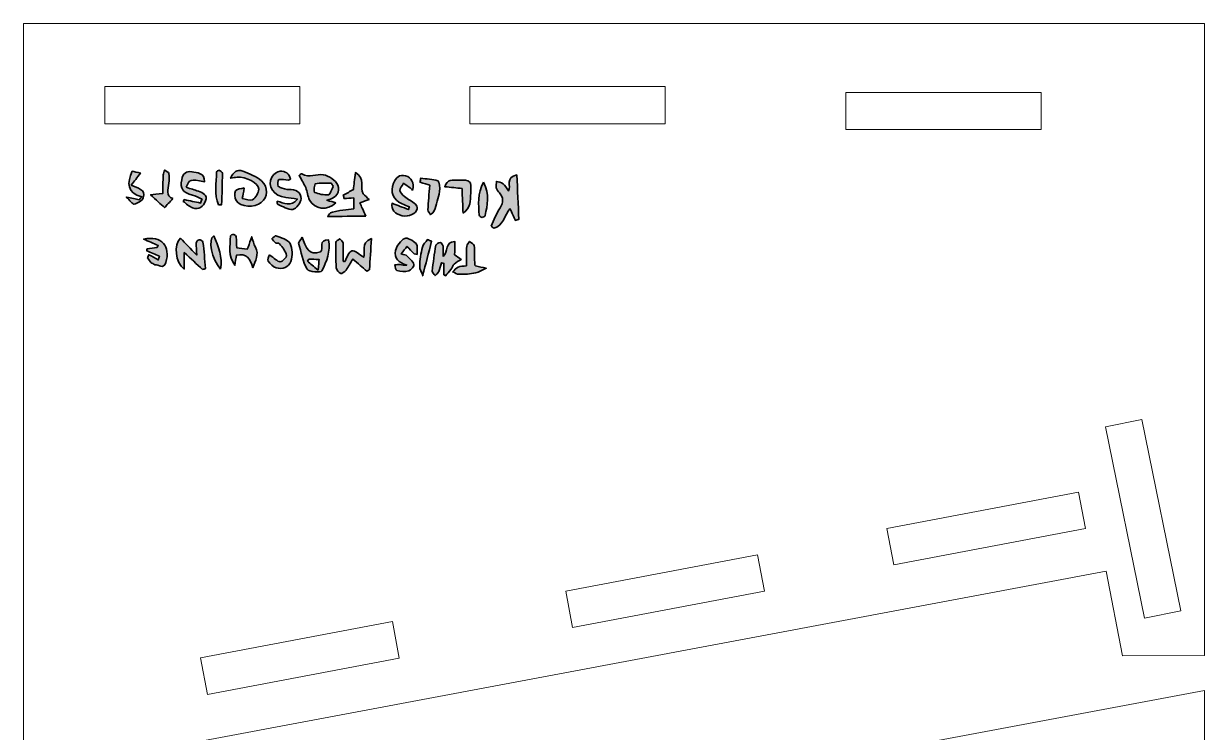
# Model space of a CAD drawing. Header units: inches. Extents: x 0.7 to 43.7, y -59.5 to -0.9.
# Drawn here: x 24.73 to 43.74, y -12.42 to -1.01 of the extents above; entities that cross this region are included whole.
import ezdxf

# ---------------------------------------------------------------- set-up
doc = ezdxf.new("R2010")
doc.units = ezdxf.units.IN
doc.header["$MEASUREMENT"] = 0
doc.layers.add('cut', color=7, linetype='Continuous')
doc.layers.add('etch', color=7, linetype='Continuous')

# ---------------------------------------------------------------- blocks, each defined once
blk = doc.blocks.new('block 7')
at = {"layer": 'etch', "true_color": 0x00a550}
h = blk.add_hatch(color=114, dxfattribs=at)
h.dxf.hatch_style = 2
edge = h.paths.add_edge_path()
edge.add_spline(control_points=[(26.478, -3.388), (26.516, -3.397), (26.556, -3.407), (26.612, -3.42), (26.555, -3.495), (26.512, -3.551), (26.464, -3.613), (26.56, -3.669), (26.705, -3.673), (26.656, -3.819), (26.64, -3.866), (26.566, -3.909), (26.512, -3.919), (26.483, -3.925), (26.439, -3.858), (26.382, -3.805), (26.478, -3.825), (26.534, -3.837), (26.591, -3.849), (26.605, -3.834), (26.62, -3.818), (26.635, -3.803), (26.388, -3.734), (26.397, -3.582), (26.478, -3.388)], knot_values=[0, 0, 0, 0, 1, 1, 1, 2, 2, 2, 3, 3, 3, 4, 4, 4, 5, 5, 5, 6, 6, 6, 7, 7, 7, 8, 8, 8, 8], degree=3, periodic=1)
h = blk.add_hatch(color=114, dxfattribs=at)
h.dxf.hatch_style = 2
edge = h.paths.add_edge_path()
edge.add_spline(control_points=[(27.135, -3.829), (27.082, -3.886), (27.034, -3.938), (26.999, -3.976), (26.939, -3.921), (26.864, -3.851), (26.774, -3.768), (26.83, -3.763), (26.886, -3.758), (26.971, -3.749), (26.973, -3.654), (26.973, -3.552), (26.978, -3.45), (26.979, -3.424), (26.994, -3.397), (27.003, -3.371), (27.026, -3.39), (27.065, -3.406), (27.07, -3.429), (27.079, -3.478), (27.075, -3.53), (27.069, -3.581), (27.058, -3.682), (27.011, -3.791), (27.135, -3.829)], knot_values=[0, 0, 0, 0, 1, 1, 1, 2, 2, 2, 3, 3, 3, 4, 4, 4, 5, 5, 5, 6, 6, 6, 7, 7, 7, 8, 8, 8, 8], degree=3, periodic=1)
h = blk.add_hatch(color=114, dxfattribs=at)
h.dxf.hatch_style = 2
edge = h.paths.add_edge_path()
edge.add_spline(control_points=[(27.35, -3.649), (27.421, -3.672), (27.483, -3.689), (27.544, -3.711), (27.616, -3.738), (27.696, -3.771), (27.66, -3.869), (27.626, -3.962), (27.551, -4.016), (27.449, -3.979), (27.394, -3.959), (27.349, -3.912), (27.3, -3.876), (27.306, -3.867), (27.312, -3.857), (27.318, -3.847), (27.405, -3.866), (27.493, -3.884), (27.58, -3.902), (27.588, -3.881), (27.595, -3.861), (27.603, -3.84), (27.552, -3.818), (27.503, -3.789), (27.45, -3.775), (27.29, -3.732), (27.249, -3.672), (27.276, -3.527), (27.294, -3.431), (27.35, -3.38), (27.44, -3.398), (27.526, -3.416), (27.646, -3.413), (27.644, -3.558), (27.402, -3.517), (27.402, -3.517), (27.35, -3.649)], knot_values=[0, 0, 0, 0, 1, 1, 1, 2, 2, 2, 3, 3, 3, 4, 4, 4, 5, 5, 5, 6, 6, 6, 7, 7, 7, 8, 8, 8, 9, 9, 9, 10, 10, 10, 11, 11, 11, 12, 12, 12, 12], degree=3, periodic=1)
h = blk.add_hatch(color=114, dxfattribs=at)
h.dxf.hatch_style = 2
edge = h.paths.add_edge_path()
edge.add_spline(control_points=[(27.866, -3.93), (27.797, -3.759), (27.832, -3.58), (27.838, -3.403), (27.838, -3.392), (27.869, -3.371), (27.876, -3.374), (27.897, -3.385), (27.931, -3.406), (27.931, -3.423), (27.93, -3.592), (27.924, -3.76), (27.919, -3.929), (27.902, -3.929), (27.884, -3.93), (27.866, -3.93)], knot_values=[0, 0, 0, 0, 1, 1, 1, 2, 2, 2, 3, 3, 3, 4, 4, 4, 5, 5, 5, 5], degree=3, periodic=1)
h = blk.add_hatch(color=114, dxfattribs=at)
h.dxf.hatch_style = 2
edge = h.paths.add_edge_path()
edge.add_spline(control_points=[(28.284, -3.657), (28.269, -3.733), (28.26, -3.781), (28.251, -3.828), (28.307, -3.838), (28.381, -3.873), (28.416, -3.85), (28.466, -3.815), (28.517, -3.739), (28.517, -3.68), (28.515, -3.578), (28.309, -3.475), (28.167, -3.487), (28.135, -3.49), (28.104, -3.496), (28.063, -3.503), (28.104, -3.404), (28.165, -3.35), (28.261, -3.389), (28.366, -3.432), (28.48, -3.473), (28.561, -3.546), (28.675, -3.649), (28.66, -3.809), (28.557, -3.892), (28.446, -3.983), (28.222, -3.97), (28.151, -3.859), (28.126, -3.82), (28.121, -3.744), (28.143, -3.706), (28.161, -3.675), (28.232, -3.673), (28.284, -3.657)], knot_values=[0, 0, 0, 0, 1, 1, 1, 2, 2, 2, 3, 3, 3, 4, 4, 4, 5, 5, 5, 6, 6, 6, 7, 7, 7, 8, 8, 8, 9, 9, 9, 10, 10, 10, 11, 11, 11, 11], degree=3, periodic=1)
h = blk.add_hatch(color=114, dxfattribs=at)
h.dxf.hatch_style = 2
edge = h.paths.add_edge_path()
edge.add_spline(control_points=[(28.811, -3.873), (28.926, -3.893), (29.029, -3.98), (29.139, -3.837), (29.062, -3.826), (29.007, -3.818), (28.952, -3.812), (28.76, -3.792), (28.647, -3.633), (28.728, -3.483), (28.751, -3.439), (28.814, -3.394), (28.862, -3.391), (28.939, -3.387), (29.012, -3.424), (29.028, -3.52), (29.008, -3.527), (29, -3.533), (28.992, -3.532), (28.941, -3.528), (28.889, -3.515), (28.841, -3.524), (28.829, -3.526), (28.812, -3.62), (28.827, -3.632), (28.866, -3.662), (28.922, -3.67), (28.972, -3.686), (28.981, -3.688), (28.991, -3.686), (29, -3.685), (29.112, -3.674), (29.199, -3.73), (29.199, -3.832), (29.199, -3.893), (29.119, -3.996), (29.063, -4.004), (28.988, -4.016), (28.902, -3.954), (28.821, -3.921), (28.814, -3.918), (28.816, -3.895), (28.811, -3.873)], knot_values=[0, 0, 0, 0, 1, 1, 1, 2, 2, 2, 3, 3, 3, 4, 4, 4, 5, 5, 5, 6, 6, 6, 7, 7, 7, 8, 8, 8, 9, 9, 9, 10, 10, 10, 11, 11, 11, 12, 12, 12, 13, 13, 13, 14, 14, 14, 14], degree=3, periodic=1)
h = blk.add_hatch(color=114, dxfattribs=at)
h.dxf.hatch_style = 2
edge = h.paths.add_edge_path()
edge.add_spline(control_points=[(30.239, -4.111), (30.039, -4.114), (29.839, -4.117), (29.628, -4.12), (29.662, -4.044), (29.662, -4.044), (30.045, -3.994), (30.045, -3.945), (30.045, -3.894), (30.045, -3.819), (29.993, -3.823), (29.942, -3.827), (29.891, -3.831), (29.886, -3.812), (29.882, -3.793), (29.878, -3.775), (29.932, -3.745), (29.986, -3.715), (30.041, -3.684), (30.05, -3.607), (30.06, -3.522), (30.072, -3.411), (30.247, -3.505), (30.137, -3.654), (30.198, -3.752), (30.226, -3.78), (30.26, -3.813), (30.293, -3.845), (30.255, -3.859), (30.216, -3.873), (30.145, -3.9), (30.168, -3.95), (30.195, -4.011), (30.239, -4.111)], knot_values=[0, 0, 0, 0, 1, 1, 1, 2, 2, 2, 3, 3, 3, 4, 4, 4, 5, 5, 5, 6, 6, 6, 7, 7, 7, 8, 8, 8, 9, 9, 9, 10, 10, 10, 11, 11, 11, 11], degree=3, periodic=1)
h = blk.add_hatch(color=114, dxfattribs=at)
h.dxf.hatch_style = 2
edge = h.paths.add_edge_path()
edge.add_spline(control_points=[(29.759, -3.9), (29.621, -4.034), (29.409, -4.005), (29.335, -3.853), (29.305, -3.791), (29.299, -3.718), (29.272, -3.653), (29.246, -3.591), (29.208, -3.533), (29.167, -3.46), (29.165, -3.462), (29.203, -3.425), (29.212, -3.43), (29.327, -3.507), (29.447, -3.427), (29.556, -3.447), (29.643, -3.462), (29.755, -3.537), (29.789, -3.614), (29.834, -3.717), (29.774, -3.824), (29.615, -3.857), (29.676, -3.875), (29.709, -3.885), (29.759, -3.9)], knot_values=[0, 0, 0, 0, 1, 1, 1, 2, 2, 2, 3, 3, 3, 4, 4, 4, 5, 5, 5, 6, 6, 6, 7, 7, 7, 8, 8, 8, 8], degree=3, periodic=1)
edge = h.paths.add_edge_path()
edge.add_spline(control_points=[(29.715, -3.635), (29.705, -3.617), (29.695, -3.599), (29.685, -3.58), (29.598, -3.582), (29.511, -3.576), (29.427, -3.591), (29.413, -3.593), (29.401, -3.726), (29.412, -3.73), (29.484, -3.756), (29.564, -3.777), (29.637, -3.768), (29.668, -3.764), (29.689, -3.682), (29.715, -3.635)], knot_values=[0, 0, 0, 0, 1, 1, 1, 2, 2, 2, 3, 3, 3, 4, 4, 4, 5, 5, 5, 5], degree=3, periodic=1)
h = blk.add_hatch(color=114, dxfattribs=at)
h.dxf.hatch_style = 2
edge = h.paths.add_edge_path()
edge.add_spline(control_points=[(30.995, -3.699), (30.98, -3.683), (30.969, -3.669), (30.956, -3.659), (30.921, -3.633), (30.886, -3.609), (30.85, -3.584), (30.828, -3.623), (30.79, -3.662), (30.79, -3.701), (30.79, -3.733), (30.831, -3.77), (30.863, -3.795), (30.919, -3.84), (30.983, -3.875), (31.04, -3.921), (31.057, -3.935), (31.068, -3.969), (31.066, -3.993), (31.057, -4.072), (30.933, -4.128), (30.825, -4.106), (30.706, -4.081), (30.644, -4.005), (30.663, -3.906), (30.75, -3.94), (30.839, -3.973), (30.927, -4.007), (30.933, -3.992), (30.938, -3.978), (30.944, -3.963), (30.904, -3.947), (30.863, -3.932), (30.824, -3.914), (30.678, -3.849), (30.629, -3.728), (30.688, -3.581), (30.723, -3.492), (30.78, -3.438), (30.882, -3.465), (30.978, -3.489), (31.019, -3.574), (30.995, -3.699)], knot_values=[0, 0, 0, 0, 1, 1, 1, 2, 2, 2, 3, 3, 3, 4, 4, 4, 5, 5, 5, 6, 6, 6, 7, 7, 7, 8, 8, 8, 9, 9, 9, 10, 10, 10, 11, 11, 11, 12, 12, 12, 13, 13, 13, 14, 14, 14, 14], degree=3, periodic=1)
h = blk.add_hatch(color=114, dxfattribs=at)
h.dxf.hatch_style = 2
edge = h.paths.add_edge_path()
edge.add_spline(control_points=[(31.269, -3.615), (31.234, -3.604), (31.174, -3.585), (31.114, -3.567), (31.117, -3.546), (31.121, -3.524), (31.124, -3.503), (31.218, -3.515), (31.316, -3.513), (31.402, -3.545), (31.429, -3.555), (31.436, -3.66), (31.427, -3.717), (31.409, -3.823), (31.376, -3.926), (31.343, -4.028), (31.335, -4.052), (31.304, -4.069), (31.283, -4.089), (31.269, -4.064), (31.241, -4.038), (31.241, -4.013), (31.246, -3.883), (31.259, -3.753), (31.269, -3.615)], knot_values=[0, 0, 0, 0, 1, 1, 1, 2, 2, 2, 3, 3, 3, 4, 4, 4, 5, 5, 5, 6, 6, 6, 7, 7, 7, 8, 8, 8, 8], degree=3, periodic=1)
h = blk.add_hatch(color=114, dxfattribs=at)
h.dxf.hatch_style = 2
edge = h.paths.add_edge_path()
edge.add_spline(control_points=[(31.806, -4.066), (31.801, -3.939), (31.796, -3.811), (31.791, -3.668), (31.702, -3.659), (31.612, -3.65), (31.512, -3.64), (31.55, -3.513), (31.642, -3.536), (31.72, -3.534), (31.936, -3.53), (31.938, -3.532), (31.93, -3.745), (31.926, -3.86), (31.935, -3.982), (31.806, -4.066)], knot_values=[0, 0, 0, 0, 1, 1, 1, 2, 2, 2, 3, 3, 3, 4, 4, 4, 5, 5, 5, 5], degree=3, periodic=1)
h = blk.add_hatch(color=114, dxfattribs=at)
h.dxf.hatch_style = 2
edge = h.paths.add_edge_path()
edge.add_spline(control_points=[(32.134, -3.567), (32.244, -3.768), (32.196, -3.936), (32.162, -4.103), (32.16, -4.117), (32.128, -4.135), (32.112, -4.133), (32.094, -4.131), (32.065, -4.109), (32.065, -4.095), (32.057, -3.926), (32.033, -3.755), (32.134, -3.567)], knot_values=[0, 0, 0, 0, 1, 1, 1, 2, 2, 2, 3, 3, 3, 4, 4, 4, 4], degree=3, periodic=1)
h = blk.add_hatch(color=114, dxfattribs=at)
h.dxf.hatch_style = 2
edge = h.paths.add_edge_path()
edge.add_spline(control_points=[(32.259, -4.276), (32.306, -4.177), (32.343, -4.07), (32.403, -3.979), (32.463, -3.889), (32.455, -3.818), (32.393, -3.739), (32.372, -3.714), (32.349, -3.686), (32.342, -3.656), (32.334, -3.624), (32.343, -3.588), (32.345, -3.553), (32.38, -3.565), (32.423, -3.568), (32.45, -3.591), (32.484, -3.62), (32.506, -3.664), (32.536, -3.706), (32.587, -3.632), (32.481, -3.491), (32.672, -3.449), (32.684, -3.694), (32.694, -3.929), (32.705, -4.165), (32.687, -4.171), (32.668, -4.176), (32.65, -4.182), (32.622, -4.123), (32.594, -4.063), (32.562, -3.993), (32.47, -4.093), (32.457, -4.275), (32.3, -4.307), (32.286, -4.297), (32.273, -4.286), (32.259, -4.276)], knot_values=[0, 0, 0, 0, 1, 1, 1, 2, 2, 2, 3, 3, 3, 4, 4, 4, 5, 5, 5, 6, 6, 6, 7, 7, 7, 8, 8, 8, 9, 9, 9, 10, 10, 10, 11, 11, 11, 12, 12, 12, 12], degree=3, periodic=1)
h = blk.add_hatch(color=114, dxfattribs=at)
h.dxf.hatch_style = 2
edge = h.paths.add_edge_path()
edge.add_spline(control_points=[(26.78, -4.86), (26.763, -4.835), (26.745, -4.81), (26.727, -4.786), (26.733, -4.768), (26.739, -4.751), (26.745, -4.733), (26.796, -4.761), (26.847, -4.789), (26.899, -4.816), (26.905, -4.797), (26.911, -4.778), (26.917, -4.759), (26.849, -4.73), (26.781, -4.7), (26.713, -4.671), (26.715, -4.66), (26.718, -4.649), (26.72, -4.638), (26.773, -4.632), (26.826, -4.626), (26.879, -4.62), (26.885, -4.609), (26.891, -4.598), (26.897, -4.587), (26.819, -4.552), (26.741, -4.516), (26.662, -4.481), (26.955, -4.423), (27.1, -4.6), (27.019, -4.86), (26.981, -4.98), (26.903, -4.884), (26.845, -4.894), (26.824, -4.882), (26.802, -4.871), (26.78, -4.86)], knot_values=[0, 0, 0, 0, 1, 1, 1, 2, 2, 2, 3, 3, 3, 4, 4, 4, 5, 5, 5, 6, 6, 6, 7, 7, 7, 8, 8, 8, 9, 9, 9, 10, 10, 10, 11, 11, 11, 12, 12, 12, 12], degree=3, periodic=1)
h = blk.add_hatch(color=114, dxfattribs=at)
h.dxf.hatch_style = 2
edge = h.paths.add_edge_path()
edge.add_spline(control_points=[(27.611, -4.971), (27.518, -4.885), (27.424, -4.798), (27.318, -4.699), (27.317, -4.793), (27.317, -4.872), (27.317, -4.964), (27.173, -4.868), (27.143, -4.565), (27.257, -4.469), (27.337, -4.552), (27.417, -4.634), (27.519, -4.74), (27.514, -4.658), (27.507, -4.602), (27.51, -4.547), (27.512, -4.527), (27.538, -4.494), (27.556, -4.492), (27.576, -4.49), (27.617, -4.514), (27.618, -4.53), (27.636, -4.672), (27.646, -4.814), (27.659, -4.955), (27.643, -4.961), (27.627, -4.966), (27.611, -4.971)], knot_values=[0, 0, 0, 0, 1, 1, 1, 2, 2, 2, 3, 3, 3, 4, 4, 4, 5, 5, 5, 6, 6, 6, 7, 7, 7, 8, 8, 8, 9, 9, 9, 9], degree=3, periodic=1)
h = blk.add_hatch(color=114, dxfattribs=at)
h.dxf.hatch_style = 2
edge = h.paths.add_edge_path()
edge.add_spline(control_points=[(27.9, -4.964), (27.754, -4.804), (27.697, -4.481), (27.791, -4.43), (27.872, -4.602), (27.937, -4.774), (27.9, -4.964)], knot_values=[0, 0, 0, 0, 1, 1, 1, 2, 2, 2, 2], degree=3, periodic=1)
h = blk.add_hatch(color=114, dxfattribs=at)
h.dxf.hatch_style = 2
edge = h.paths.add_edge_path()
edge.add_spline(control_points=[(28.421, -4.942), (28.379, -4.799), (28.321, -4.703), (28.156, -4.741), (28.148, -4.793), (28.141, -4.848), (28.133, -4.903), (28.017, -4.753), (28.058, -4.59), (28.059, -4.432), (28.059, -4.423), (28.097, -4.403), (28.113, -4.407), (28.131, -4.41), (28.153, -4.435), (28.155, -4.453), (28.162, -4.504), (28.16, -4.555), (28.161, -4.622), (28.217, -4.629), (28.275, -4.637), (28.33, -4.644), (28.338, -4.628), (28.344, -4.62), (28.347, -4.612), (28.366, -4.556), (28.385, -4.501), (28.404, -4.445), (28.423, -4.501), (28.433, -4.563), (28.462, -4.613), (28.529, -4.732), (28.457, -4.829), (28.421, -4.942)], knot_values=[0, 0, 0, 0, 1, 1, 1, 2, 2, 2, 3, 3, 3, 4, 4, 4, 5, 5, 5, 6, 6, 6, 7, 7, 7, 8, 8, 8, 9, 9, 9, 10, 10, 10, 11, 11, 11, 11], degree=3, periodic=1)
h = blk.add_hatch(color=114, dxfattribs=at)
h.dxf.hatch_style = 2
edge = h.paths.add_edge_path()
edge.add_spline(control_points=[(28.689, -4.736), (28.765, -4.788), (28.811, -4.842), (28.864, -4.848), (28.895, -4.852), (28.971, -4.771), (28.964, -4.744), (28.946, -4.676), (28.896, -4.615), (28.852, -4.556), (28.842, -4.543), (28.804, -4.553), (28.786, -4.541), (28.763, -4.526), (28.746, -4.5), (28.726, -4.479), (28.749, -4.46), (28.781, -4.421), (28.793, -4.427), (28.874, -4.462), (28.986, -4.488), (29.021, -4.554), (29.063, -4.631), (29.06, -4.752), (29.032, -4.84), (29.002, -4.934), (28.896, -4.972), (28.797, -4.945), (28.747, -4.931), (28.698, -4.882), (28.668, -4.836), (28.653, -4.813), (28.683, -4.761), (28.689, -4.736)], knot_values=[0, 0, 0, 0, 1, 1, 1, 2, 2, 2, 3, 3, 3, 4, 4, 4, 5, 5, 5, 6, 6, 6, 7, 7, 7, 8, 8, 8, 9, 9, 9, 10, 10, 10, 11, 11, 11, 11], degree=3, periodic=1)
h = blk.add_hatch(color=114, dxfattribs=at)
h.dxf.hatch_style = 2
edge = h.paths.add_edge_path()
edge.add_spline(control_points=[(29.217, -4.451), (29.276, -4.611), (29.319, -4.759), (29.513, -4.687), (29.562, -4.637), (29.473, -4.485), (29.641, -4.496), (29.672, -4.678), (29.614, -4.843), (29.533, -4.992), (29.517, -5.022), (29.319, -5.01), (29.295, -4.966), (29.224, -4.841), (29.198, -4.69), (29.159, -4.549), (29.155, -4.534), (29.18, -4.511), (29.217, -4.451)], knot_values=[0, 0, 0, 0, 1, 1, 1, 2, 2, 2, 3, 3, 3, 4, 4, 4, 5, 5, 5, 6, 6, 6, 6], degree=3, periodic=1)
edge = h.paths.add_edge_path()
edge.add_spline(control_points=[(29.473, -4.982), (29.48, -4.891), (29.484, -4.852), (29.487, -4.81), (29.425, -4.807), (29.375, -4.805), (29.325, -4.803), (29.317, -4.814), (29.309, -4.826), (29.302, -4.837), (29.349, -4.877), (29.396, -4.917), (29.473, -4.982)], knot_values=[0, 0, 0, 0, 1, 1, 1, 2, 2, 2, 3, 3, 3, 4, 4, 4, 4], degree=3, periodic=1)
h = blk.add_hatch(color=114, dxfattribs=at)
h.dxf.hatch_style = 2
edge = h.paths.add_edge_path()
edge.add_spline(control_points=[(29.898, -4.85), (29.937, -4.786), (29.965, -4.684), (30.016, -4.67), (30.066, -4.656), (30.14, -4.735), (30.207, -4.775), (30.246, -4.695), (30.139, -4.549), (30.332, -4.474), (30.321, -4.654), (30.31, -4.814), (30.3, -4.974), (30.285, -4.982), (30.271, -4.99), (30.257, -4.998), (30.186, -4.937), (30.116, -4.876), (30.032, -4.803), (29.994, -4.867), (29.962, -4.928), (29.922, -4.982), (29.902, -5.009), (29.852, -5.044), (29.836, -5.036), (29.804, -5.019), (29.768, -4.978), (29.765, -4.944), (29.755, -4.809), (29.755, -4.673), (29.759, -4.538), (29.759, -4.517), (29.798, -4.497), (29.82, -4.477), (29.839, -4.499), (29.872, -4.521), (29.874, -4.544), (29.88, -4.641), (29.876, -4.738), (29.876, -4.836), (29.884, -4.841), (29.891, -4.845), (29.898, -4.85)], knot_values=[0, 0, 0, 0, 1, 1, 1, 2, 2, 2, 3, 3, 3, 4, 4, 4, 5, 5, 5, 6, 6, 6, 7, 7, 7, 8, 8, 8, 9, 9, 9, 10, 10, 10, 11, 11, 11, 12, 12, 12, 13, 13, 13, 14, 14, 14, 14], degree=3, periodic=1)
h = blk.add_hatch(color=114, dxfattribs=at)
h.dxf.hatch_style = 2
edge = h.paths.add_edge_path()
edge.add_spline(control_points=[(31.02, -4.721), (30.981, -4.68), (30.942, -4.64), (30.903, -4.6), (30.876, -4.636), (30.848, -4.672), (30.81, -4.721), (30.86, -4.736), (30.888, -4.737), (30.902, -4.75), (30.945, -4.793), (30.997, -4.836), (31.016, -4.889), (31.024, -4.913), (30.969, -4.984), (30.932, -4.995), (30.873, -5.011), (30.803, -5.001), (30.741, -4.988), (30.723, -4.984), (30.717, -4.93), (30.706, -4.898), (30.735, -4.896), (30.764, -4.89), (30.793, -4.892), (30.826, -4.895), (30.857, -4.906), (30.899, -4.899), (30.773, -4.865), (30.688, -4.793), (30.72, -4.665), (30.739, -4.59), (30.801, -4.506), (30.868, -4.47), (30.905, -4.45), (31.007, -4.507), (31.05, -4.555), (31.081, -4.59), (31.062, -4.669), (31.066, -4.728), (31.051, -4.726), (31.036, -4.723), (31.02, -4.721)], knot_values=[0, 0, 0, 0, 1, 1, 1, 2, 2, 2, 3, 3, 3, 4, 4, 4, 5, 5, 5, 6, 6, 6, 7, 7, 7, 8, 8, 8, 9, 9, 9, 10, 10, 10, 11, 11, 11, 12, 12, 12, 13, 13, 13, 14, 14, 14, 14], degree=3, periodic=1)
h = blk.add_hatch(color=114, dxfattribs=at)
h.dxf.hatch_style = 2
edge = h.paths.add_edge_path()
edge.add_spline(control_points=[(31.162, -5.071), (31.143, -5.02), (31.106, -4.969), (31.108, -4.919), (31.111, -4.817), (31.128, -4.713), (31.153, -4.613), (31.164, -4.568), (31.205, -4.53), (31.233, -4.489), (31.255, -4.498), (31.278, -4.508), (31.301, -4.517), (31.253, -4.701), (31.204, -4.885), (31.156, -5.069), (31.156, -5.069), (31.162, -5.071), (31.162, -5.071)], knot_values=[0, 0, 0, 0, 1, 1, 1, 2, 2, 2, 3, 3, 3, 4, 4, 4, 5, 5, 5, 6, 6, 6, 6], degree=3, periodic=1)
h = blk.add_hatch(color=114, dxfattribs=at)
h.dxf.hatch_style = 2
edge = h.paths.add_edge_path()
edge.add_spline(control_points=[(31.485, -4.764), (31.582, -4.687), (31.502, -4.523), (31.676, -4.521), (31.675, -4.596), (31.673, -4.664), (31.671, -4.734), (31.703, -4.757), (31.74, -4.783), (31.777, -4.81), (31.739, -4.834), (31.698, -4.854), (31.666, -4.884), (31.641, -4.907), (31.63, -4.945), (31.609, -4.973), (31.583, -5.008), (31.553, -5.04), (31.525, -5.073), (31.515, -5.067), (31.505, -5.061), (31.495, -5.055), (31.496, -4.994), (31.498, -4.933), (31.499, -4.873), (31.487, -4.87), (31.474, -4.867), (31.461, -4.864), (31.446, -4.911), (31.434, -4.96), (31.414, -5.005), (31.402, -5.03), (31.376, -5.048), (31.356, -5.069), (31.34, -5.045), (31.308, -5.02), (31.31, -4.998), (31.325, -4.859), (31.344, -4.72), (31.368, -4.582), (31.372, -4.563), (31.414, -4.541), (31.44, -4.538), (31.453, -4.536), (31.481, -4.573), (31.484, -4.594), (31.49, -4.643), (31.485, -4.693), (31.485, -4.764)], knot_values=[0, 0, 0, 0, 1, 1, 1, 2, 2, 2, 3, 3, 3, 4, 4, 4, 5, 5, 5, 6, 6, 6, 7, 7, 7, 8, 8, 8, 9, 9, 9, 10, 10, 10, 11, 11, 11, 12, 12, 12, 13, 13, 13, 14, 14, 14, 15, 15, 15, 16, 16, 16, 16], degree=3, periodic=1)
h = blk.add_hatch(color=114, dxfattribs=at)
h.dxf.hatch_style = 2
edge = h.paths.add_edge_path()
edge.add_spline(control_points=[(31.863, -4.912), (31.863, -4.799), (31.861, -4.696), (31.866, -4.594), (31.867, -4.568), (31.896, -4.545), (31.912, -4.52), (31.938, -4.542), (31.984, -4.561), (31.986, -4.585), (31.996, -4.687), (31.992, -4.79), (31.994, -4.898), (31.995, -4.899), (32, -4.908), (32.008, -4.91), (32.065, -4.925), (32.122, -4.938), (32.18, -4.951), (32.123, -4.977), (32.068, -5.014), (32.008, -5.026), (31.921, -5.044), (31.831, -5.048), (31.743, -5.049), (31.709, -5.049), (31.675, -5.024), (31.641, -5.01), (31.669, -4.984), (31.693, -4.948), (31.727, -4.933), (31.764, -4.916), (31.809, -4.919), (31.863, -4.912)], knot_values=[0, 0, 0, 0, 1, 1, 1, 2, 2, 2, 3, 3, 3, 4, 4, 4, 5, 5, 5, 6, 6, 6, 7, 7, 7, 8, 8, 8, 9, 9, 9, 10, 10, 10, 11, 11, 11, 11], degree=3, periodic=1)
at = {"layer": 'etch', "color": 114, "lineweight": 35, "true_color": 0x00a550}
for points, knots in [([(26.478, -3.388), (26.516, -3.397), (26.556, -3.407), (26.612, -3.42), (26.555, -3.495), (26.512, -3.551), (26.464, -3.613), (26.56, -3.669), (26.705, -3.673), (26.656, -3.819), (26.64, -3.866), (26.566, -3.909), (26.512, -3.919), (26.483, -3.925), (26.439, -3.858), (26.382, -3.805), (26.478, -3.825), (26.534, -3.837), (26.591, -3.849), (26.605, -3.834), (26.62, -3.818), (26.635, -3.803), (26.388, -3.734), (26.397, -3.582), (26.478, -3.388)], [0, 0, 0, 0, 1, 1, 1, 2, 2, 2, 3, 3, 3, 4, 4, 4, 5, 5, 5, 6, 6, 6, 7, 7, 7, 8, 8, 8, 8]), ([(27.135, -3.829), (27.082, -3.886), (27.034, -3.938), (26.999, -3.976), (26.939, -3.921), (26.864, -3.851), (26.774, -3.768), (26.83, -3.763), (26.886, -3.758), (26.971, -3.749), (26.973, -3.654), (26.973, -3.552), (26.978, -3.45), (26.979, -3.424), (26.994, -3.397), (27.003, -3.371), (27.026, -3.39), (27.065, -3.406), (27.07, -3.429), (27.079, -3.478), (27.075, -3.53), (27.069, -3.581), (27.058, -3.682), (27.011, -3.791), (27.135, -3.829)], [0, 0, 0, 0, 1, 1, 1, 2, 2, 2, 3, 3, 3, 4, 4, 4, 5, 5, 5, 6, 6, 6, 7, 7, 7, 8, 8, 8, 8]), ([(27.35, -3.649), (27.421, -3.672), (27.483, -3.689), (27.544, -3.711), (27.616, -3.738), (27.696, -3.771), (27.66, -3.869), (27.626, -3.962), (27.551, -4.016), (27.449, -3.979), (27.394, -3.959), (27.349, -3.912), (27.3, -3.876), (27.306, -3.867), (27.312, -3.857), (27.318, -3.847), (27.405, -3.866), (27.493, -3.884), (27.58, -3.902), (27.588, -3.881), (27.595, -3.861), (27.603, -3.84), (27.552, -3.818), (27.503, -3.789), (27.45, -3.775), (27.29, -3.732), (27.249, -3.672), (27.276, -3.527), (27.294, -3.431), (27.35, -3.38), (27.44, -3.398), (27.526, -3.416), (27.646, -3.413), (27.644, -3.558), (27.402, -3.517), (27.402, -3.517), (27.35, -3.649)], [0, 0, 0, 0, 1, 1, 1, 2, 2, 2, 3, 3, 3, 4, 4, 4, 5, 5, 5, 6, 6, 6, 7, 7, 7, 8, 8, 8, 9, 9, 9, 10, 10, 10, 11, 11, 11, 12, 12, 12, 12]), ([(27.866, -3.93), (27.797, -3.759), (27.832, -3.58), (27.838, -3.403), (27.838, -3.392), (27.869, -3.371), (27.876, -3.374), (27.897, -3.385), (27.931, -3.406), (27.931, -3.423), (27.93, -3.592), (27.924, -3.76), (27.919, -3.929), (27.902, -3.929), (27.884, -3.93), (27.866, -3.93)], [0, 0, 0, 0, 1, 1, 1, 2, 2, 2, 3, 3, 3, 4, 4, 4, 5, 5, 5, 5]), ([(28.284, -3.657), (28.269, -3.733), (28.26, -3.781), (28.251, -3.828), (28.307, -3.838), (28.381, -3.873), (28.416, -3.85), (28.466, -3.815), (28.517, -3.739), (28.517, -3.68), (28.515, -3.578), (28.309, -3.475), (28.167, -3.487), (28.135, -3.49), (28.104, -3.496), (28.063, -3.503), (28.104, -3.404), (28.165, -3.35), (28.261, -3.389), (28.366, -3.432), (28.48, -3.473), (28.561, -3.546), (28.675, -3.649), (28.66, -3.809), (28.557, -3.892), (28.446, -3.983), (28.222, -3.97), (28.151, -3.859), (28.126, -3.82), (28.121, -3.744), (28.143, -3.706), (28.161, -3.675), (28.232, -3.673), (28.284, -3.657)], [0, 0, 0, 0, 1, 1, 1, 2, 2, 2, 3, 3, 3, 4, 4, 4, 5, 5, 5, 6, 6, 6, 7, 7, 7, 8, 8, 8, 9, 9, 9, 10, 10, 10, 11, 11, 11, 11]), ([(28.811, -3.873), (28.926, -3.893), (29.029, -3.98), (29.139, -3.837), (29.062, -3.826), (29.007, -3.818), (28.952, -3.812), (28.76, -3.792), (28.647, -3.633), (28.728, -3.483), (28.751, -3.439), (28.814, -3.394), (28.862, -3.391), (28.939, -3.387), (29.012, -3.424), (29.028, -3.52), (29.008, -3.527), (29, -3.533), (28.992, -3.532), (28.941, -3.528), (28.889, -3.515), (28.841, -3.524), (28.829, -3.526), (28.812, -3.62), (28.827, -3.632), (28.866, -3.662), (28.922, -3.67), (28.972, -3.686), (28.981, -3.688), (28.991, -3.686), (29, -3.685), (29.112, -3.674), (29.199, -3.73), (29.199, -3.832), (29.199, -3.893), (29.119, -3.996), (29.063, -4.004), (28.988, -4.016), (28.902, -3.954), (28.821, -3.921), (28.814, -3.918), (28.816, -3.895), (28.811, -3.873)], [0, 0, 0, 0, 1, 1, 1, 2, 2, 2, 3, 3, 3, 4, 4, 4, 5, 5, 5, 6, 6, 6, 7, 7, 7, 8, 8, 8, 9, 9, 9, 10, 10, 10, 11, 11, 11, 12, 12, 12, 13, 13, 13, 14, 14, 14, 14]), ([(30.239, -4.111), (30.039, -4.114), (29.839, -4.117), (29.628, -4.12), (29.662, -4.044), (29.662, -4.044), (30.045, -3.994), (30.045, -3.945), (30.045, -3.894), (30.045, -3.819), (29.993, -3.823), (29.942, -3.827), (29.891, -3.831), (29.886, -3.812), (29.882, -3.793), (29.878, -3.775), (29.932, -3.745), (29.986, -3.715), (30.041, -3.684), (30.05, -3.607), (30.06, -3.522), (30.072, -3.411), (30.247, -3.505), (30.137, -3.654), (30.198, -3.752), (30.226, -3.78), (30.26, -3.813), (30.293, -3.845), (30.255, -3.859), (30.216, -3.873), (30.145, -3.9), (30.168, -3.95), (30.195, -4.011), (30.239, -4.111)], [0, 0, 0, 0, 1, 1, 1, 2, 2, 2, 3, 3, 3, 4, 4, 4, 5, 5, 5, 6, 6, 6, 7, 7, 7, 8, 8, 8, 9, 9, 9, 10, 10, 10, 11, 11, 11, 11]), ([(29.759, -3.9), (29.621, -4.034), (29.409, -4.005), (29.335, -3.853), (29.305, -3.791), (29.299, -3.718), (29.272, -3.653), (29.246, -3.591), (29.208, -3.533), (29.167, -3.46), (29.165, -3.462), (29.203, -3.425), (29.212, -3.43), (29.327, -3.507), (29.447, -3.427), (29.556, -3.447), (29.643, -3.462), (29.755, -3.537), (29.789, -3.614), (29.834, -3.717), (29.774, -3.824), (29.615, -3.857), (29.676, -3.875), (29.709, -3.885), (29.759, -3.9)], [0, 0, 0, 0, 1, 1, 1, 2, 2, 2, 3, 3, 3, 4, 4, 4, 5, 5, 5, 6, 6, 6, 7, 7, 7, 8, 8, 8, 8]), ([(29.715, -3.635), (29.705, -3.617), (29.695, -3.599), (29.685, -3.58), (29.598, -3.582), (29.511, -3.576), (29.427, -3.591), (29.413, -3.593), (29.401, -3.726), (29.412, -3.73), (29.484, -3.756), (29.564, -3.777), (29.637, -3.768), (29.668, -3.764), (29.689, -3.682), (29.715, -3.635)], [0, 0, 0, 0, 1, 1, 1, 2, 2, 2, 3, 3, 3, 4, 4, 4, 5, 5, 5, 5]), ([(29.715, -3.635), (29.689, -3.682), (29.668, -3.764), (29.637, -3.768), (29.564, -3.777), (29.484, -3.756), (29.412, -3.73), (29.401, -3.726), (29.413, -3.593), (29.427, -3.591), (29.511, -3.576), (29.598, -3.582), (29.685, -3.58), (29.695, -3.599), (29.705, -3.617), (29.715, -3.635)], [0, 0, 0, 0, 1, 1, 1, 2, 2, 2, 3, 3, 3, 4, 4, 4, 5, 5, 5, 5]), ([(30.995, -3.699), (30.98, -3.683), (30.969, -3.669), (30.956, -3.659), (30.921, -3.633), (30.886, -3.609), (30.85, -3.584), (30.828, -3.623), (30.79, -3.662), (30.79, -3.701), (30.79, -3.733), (30.831, -3.77), (30.863, -3.795), (30.919, -3.84), (30.983, -3.875), (31.04, -3.921), (31.057, -3.935), (31.068, -3.969), (31.066, -3.993), (31.057, -4.072), (30.933, -4.128), (30.825, -4.106), (30.706, -4.081), (30.644, -4.005), (30.663, -3.906), (30.75, -3.94), (30.839, -3.973), (30.927, -4.007), (30.933, -3.992), (30.938, -3.978), (30.944, -3.963), (30.904, -3.947), (30.863, -3.932), (30.824, -3.914), (30.678, -3.849), (30.629, -3.728), (30.688, -3.581), (30.723, -3.492), (30.78, -3.438), (30.882, -3.465), (30.978, -3.489), (31.019, -3.574), (30.995, -3.699)], [0, 0, 0, 0, 1, 1, 1, 2, 2, 2, 3, 3, 3, 4, 4, 4, 5, 5, 5, 6, 6, 6, 7, 7, 7, 8, 8, 8, 9, 9, 9, 10, 10, 10, 11, 11, 11, 12, 12, 12, 13, 13, 13, 14, 14, 14, 14]), ([(31.269, -3.615), (31.234, -3.604), (31.174, -3.585), (31.114, -3.567), (31.117, -3.546), (31.121, -3.524), (31.124, -3.503), (31.218, -3.515), (31.316, -3.513), (31.402, -3.545), (31.429, -3.555), (31.436, -3.66), (31.427, -3.717), (31.409, -3.823), (31.376, -3.926), (31.343, -4.028), (31.335, -4.052), (31.304, -4.069), (31.283, -4.089), (31.269, -4.064), (31.241, -4.038), (31.241, -4.013), (31.246, -3.883), (31.259, -3.753), (31.269, -3.615)], [0, 0, 0, 0, 1, 1, 1, 2, 2, 2, 3, 3, 3, 4, 4, 4, 5, 5, 5, 6, 6, 6, 7, 7, 7, 8, 8, 8, 8]), ([(31.806, -4.066), (31.801, -3.939), (31.796, -3.811), (31.791, -3.668), (31.702, -3.659), (31.612, -3.65), (31.512, -3.64), (31.55, -3.513), (31.642, -3.536), (31.72, -3.534), (31.936, -3.53), (31.938, -3.532), (31.93, -3.745), (31.926, -3.86), (31.935, -3.982), (31.806, -4.066)], [0, 0, 0, 0, 1, 1, 1, 2, 2, 2, 3, 3, 3, 4, 4, 4, 5, 5, 5, 5]), ([(32.134, -3.567), (32.244, -3.768), (32.196, -3.936), (32.162, -4.103), (32.16, -4.117), (32.128, -4.135), (32.112, -4.133), (32.094, -4.131), (32.065, -4.109), (32.065, -4.095), (32.057, -3.926), (32.033, -3.755), (32.134, -3.567)], [0, 0, 0, 0, 1, 1, 1, 2, 2, 2, 3, 3, 3, 4, 4, 4, 4]), ([(32.259, -4.276), (32.306, -4.177), (32.343, -4.07), (32.403, -3.979), (32.463, -3.889), (32.455, -3.818), (32.393, -3.739), (32.372, -3.714), (32.349, -3.686), (32.342, -3.656), (32.334, -3.624), (32.343, -3.588), (32.345, -3.553), (32.38, -3.565), (32.423, -3.568), (32.45, -3.591), (32.484, -3.62), (32.506, -3.664), (32.536, -3.706), (32.587, -3.632), (32.481, -3.491), (32.672, -3.449), (32.684, -3.694), (32.694, -3.929), (32.705, -4.165), (32.687, -4.171), (32.668, -4.176), (32.65, -4.182), (32.622, -4.123), (32.594, -4.063), (32.562, -3.993), (32.47, -4.093), (32.457, -4.275), (32.3, -4.307), (32.286, -4.297), (32.273, -4.286), (32.259, -4.276)], [0, 0, 0, 0, 1, 1, 1, 2, 2, 2, 3, 3, 3, 4, 4, 4, 5, 5, 5, 6, 6, 6, 7, 7, 7, 8, 8, 8, 9, 9, 9, 10, 10, 10, 11, 11, 11, 12, 12, 12, 12]), ([(26.78, -4.86), (26.763, -4.835), (26.745, -4.81), (26.727, -4.786), (26.733, -4.768), (26.739, -4.751), (26.745, -4.733), (26.796, -4.761), (26.847, -4.789), (26.899, -4.816), (26.905, -4.797), (26.911, -4.778), (26.917, -4.759), (26.849, -4.73), (26.781, -4.7), (26.713, -4.671), (26.715, -4.66), (26.718, -4.649), (26.72, -4.638), (26.773, -4.632), (26.826, -4.626), (26.879, -4.62), (26.885, -4.609), (26.891, -4.598), (26.897, -4.587), (26.819, -4.552), (26.741, -4.516), (26.662, -4.481), (26.955, -4.423), (27.1, -4.6), (27.019, -4.86), (26.981, -4.98), (26.903, -4.884), (26.845, -4.894), (26.824, -4.882), (26.802, -4.871), (26.78, -4.86)], [0, 0, 0, 0, 1, 1, 1, 2, 2, 2, 3, 3, 3, 4, 4, 4, 5, 5, 5, 6, 6, 6, 7, 7, 7, 8, 8, 8, 9, 9, 9, 10, 10, 10, 11, 11, 11, 12, 12, 12, 12]), ([(27.611, -4.971), (27.518, -4.885), (27.424, -4.798), (27.318, -4.699), (27.317, -4.793), (27.317, -4.872), (27.317, -4.964), (27.173, -4.868), (27.143, -4.565), (27.257, -4.469), (27.337, -4.552), (27.417, -4.634), (27.519, -4.74), (27.514, -4.658), (27.507, -4.602), (27.51, -4.547), (27.512, -4.527), (27.538, -4.494), (27.556, -4.492), (27.576, -4.49), (27.617, -4.514), (27.618, -4.53), (27.636, -4.672), (27.646, -4.814), (27.659, -4.955), (27.643, -4.961), (27.627, -4.966), (27.611, -4.971)], [0, 0, 0, 0, 1, 1, 1, 2, 2, 2, 3, 3, 3, 4, 4, 4, 5, 5, 5, 6, 6, 6, 7, 7, 7, 8, 8, 8, 9, 9, 9, 9]), ([(27.9, -4.964), (27.754, -4.804), (27.697, -4.481), (27.791, -4.43), (27.872, -4.602), (27.937, -4.774), (27.9, -4.964)], [0, 0, 0, 0, 1, 1, 1, 2, 2, 2, 2]), ([(28.421, -4.942), (28.379, -4.799), (28.321, -4.703), (28.156, -4.741), (28.148, -4.793), (28.141, -4.848), (28.133, -4.903), (28.017, -4.753), (28.058, -4.59), (28.059, -4.432), (28.059, -4.423), (28.097, -4.403), (28.113, -4.407), (28.131, -4.41), (28.153, -4.435), (28.155, -4.453), (28.162, -4.504), (28.16, -4.555), (28.161, -4.622), (28.217, -4.629), (28.275, -4.637), (28.33, -4.644), (28.338, -4.628), (28.344, -4.62), (28.347, -4.612), (28.366, -4.556), (28.385, -4.501), (28.404, -4.445), (28.423, -4.501), (28.433, -4.563), (28.462, -4.613), (28.529, -4.732), (28.457, -4.829), (28.421, -4.942)], [0, 0, 0, 0, 1, 1, 1, 2, 2, 2, 3, 3, 3, 4, 4, 4, 5, 5, 5, 6, 6, 6, 7, 7, 7, 8, 8, 8, 9, 9, 9, 10, 10, 10, 11, 11, 11, 11]), ([(28.689, -4.736), (28.765, -4.788), (28.811, -4.842), (28.864, -4.848), (28.895, -4.852), (28.971, -4.771), (28.964, -4.744), (28.946, -4.676), (28.896, -4.615), (28.852, -4.556), (28.842, -4.543), (28.804, -4.553), (28.786, -4.541), (28.763, -4.526), (28.746, -4.5), (28.726, -4.479), (28.749, -4.46), (28.781, -4.421), (28.793, -4.427), (28.874, -4.462), (28.986, -4.488), (29.021, -4.554), (29.063, -4.631), (29.06, -4.752), (29.032, -4.84), (29.002, -4.934), (28.896, -4.972), (28.797, -4.945), (28.747, -4.931), (28.698, -4.882), (28.668, -4.836), (28.653, -4.813), (28.683, -4.761), (28.689, -4.736)], [0, 0, 0, 0, 1, 1, 1, 2, 2, 2, 3, 3, 3, 4, 4, 4, 5, 5, 5, 6, 6, 6, 7, 7, 7, 8, 8, 8, 9, 9, 9, 10, 10, 10, 11, 11, 11, 11]), ([(29.217, -4.451), (29.276, -4.611), (29.319, -4.759), (29.513, -4.687), (29.562, -4.637), (29.473, -4.485), (29.641, -4.496), (29.672, -4.678), (29.614, -4.843), (29.533, -4.992), (29.517, -5.022), (29.319, -5.01), (29.295, -4.966), (29.224, -4.841), (29.198, -4.69), (29.159, -4.549), (29.155, -4.534), (29.18, -4.511), (29.217, -4.451)], [0, 0, 0, 0, 1, 1, 1, 2, 2, 2, 3, 3, 3, 4, 4, 4, 5, 5, 5, 6, 6, 6, 6]), ([(29.898, -4.85), (29.937, -4.786), (29.965, -4.684), (30.016, -4.67), (30.066, -4.656), (30.14, -4.735), (30.207, -4.775), (30.246, -4.695), (30.139, -4.549), (30.332, -4.474), (30.321, -4.654), (30.31, -4.814), (30.3, -4.974), (30.285, -4.982), (30.271, -4.99), (30.257, -4.998), (30.186, -4.937), (30.116, -4.876), (30.032, -4.803), (29.994, -4.867), (29.962, -4.928), (29.922, -4.982), (29.902, -5.009), (29.852, -5.044), (29.836, -5.036), (29.804, -5.019), (29.768, -4.978), (29.765, -4.944), (29.755, -4.809), (29.755, -4.673), (29.759, -4.538), (29.759, -4.517), (29.798, -4.497), (29.82, -4.477), (29.839, -4.499), (29.872, -4.521), (29.874, -4.544), (29.88, -4.641), (29.876, -4.738), (29.876, -4.836), (29.884, -4.841), (29.891, -4.845), (29.898, -4.85)], [0, 0, 0, 0, 1, 1, 1, 2, 2, 2, 3, 3, 3, 4, 4, 4, 5, 5, 5, 6, 6, 6, 7, 7, 7, 8, 8, 8, 9, 9, 9, 10, 10, 10, 11, 11, 11, 12, 12, 12, 13, 13, 13, 14, 14, 14, 14]), ([(31.02, -4.721), (30.981, -4.68), (30.942, -4.64), (30.903, -4.6), (30.876, -4.636), (30.848, -4.672), (30.81, -4.721), (30.86, -4.736), (30.888, -4.737), (30.902, -4.75), (30.945, -4.793), (30.997, -4.836), (31.016, -4.889), (31.024, -4.913), (30.969, -4.984), (30.932, -4.995), (30.873, -5.011), (30.803, -5.001), (30.741, -4.988), (30.723, -4.984), (30.717, -4.93), (30.706, -4.898), (30.735, -4.896), (30.764, -4.89), (30.793, -4.892), (30.826, -4.895), (30.857, -4.906), (30.899, -4.899), (30.773, -4.865), (30.688, -4.793), (30.72, -4.665), (30.739, -4.59), (30.801, -4.506), (30.868, -4.47), (30.905, -4.45), (31.007, -4.507), (31.05, -4.555), (31.081, -4.59), (31.062, -4.669), (31.066, -4.728), (31.051, -4.726), (31.036, -4.723), (31.02, -4.721)], [0, 0, 0, 0, 1, 1, 1, 2, 2, 2, 3, 3, 3, 4, 4, 4, 5, 5, 5, 6, 6, 6, 7, 7, 7, 8, 8, 8, 9, 9, 9, 10, 10, 10, 11, 11, 11, 12, 12, 12, 13, 13, 13, 14, 14, 14, 14]), ([(31.162, -5.071), (31.143, -5.02), (31.106, -4.969), (31.108, -4.919), (31.111, -4.817), (31.128, -4.713), (31.153, -4.613), (31.164, -4.568), (31.205, -4.53), (31.233, -4.489), (31.255, -4.498), (31.278, -4.508), (31.301, -4.517), (31.253, -4.701), (31.204, -4.885), (31.156, -5.069), (31.156, -5.069), (31.162, -5.071), (31.162, -5.071)], [0, 0, 0, 0, 1, 1, 1, 2, 2, 2, 3, 3, 3, 4, 4, 4, 5, 5, 5, 6, 6, 6, 6]), ([(31.485, -4.764), (31.582, -4.687), (31.502, -4.523), (31.676, -4.521), (31.675, -4.596), (31.673, -4.664), (31.671, -4.734), (31.703, -4.757), (31.74, -4.783), (31.777, -4.81), (31.739, -4.834), (31.698, -4.854), (31.666, -4.884), (31.641, -4.907), (31.63, -4.945), (31.609, -4.973), (31.583, -5.008), (31.553, -5.04), (31.525, -5.073), (31.515, -5.067), (31.505, -5.061), (31.495, -5.055), (31.496, -4.994), (31.498, -4.933), (31.499, -4.873), (31.487, -4.87), (31.474, -4.867), (31.461, -4.864), (31.446, -4.911), (31.434, -4.96), (31.414, -5.005), (31.402, -5.03), (31.376, -5.048), (31.356, -5.069), (31.34, -5.045), (31.308, -5.02), (31.31, -4.998), (31.325, -4.859), (31.344, -4.72), (31.368, -4.582), (31.372, -4.563), (31.414, -4.541), (31.44, -4.538), (31.453, -4.536), (31.481, -4.573), (31.484, -4.594), (31.49, -4.643), (31.485, -4.693), (31.485, -4.764)], [0, 0, 0, 0, 1, 1, 1, 2, 2, 2, 3, 3, 3, 4, 4, 4, 5, 5, 5, 6, 6, 6, 7, 7, 7, 8, 8, 8, 9, 9, 9, 10, 10, 10, 11, 11, 11, 12, 12, 12, 13, 13, 13, 14, 14, 14, 15, 15, 15, 16, 16, 16, 16]), ([(31.863, -4.912), (31.863, -4.799), (31.861, -4.696), (31.866, -4.594), (31.867, -4.568), (31.896, -4.545), (31.912, -4.52), (31.938, -4.542), (31.984, -4.561), (31.986, -4.585), (31.996, -4.687), (31.992, -4.79), (31.994, -4.898), (31.995, -4.899), (32, -4.908), (32.008, -4.91), (32.065, -4.925), (32.122, -4.938), (32.18, -4.951), (32.123, -4.977), (32.068, -5.014), (32.008, -5.026), (31.921, -5.044), (31.831, -5.048), (31.743, -5.049), (31.709, -5.049), (31.675, -5.024), (31.641, -5.01), (31.669, -4.984), (31.693, -4.948), (31.727, -4.933), (31.764, -4.916), (31.809, -4.919), (31.863, -4.912)], [0, 0, 0, 0, 1, 1, 1, 2, 2, 2, 3, 3, 3, 4, 4, 4, 5, 5, 5, 6, 6, 6, 7, 7, 7, 8, 8, 8, 9, 9, 9, 10, 10, 10, 11, 11, 11, 11]), ([(29.473, -4.982), (29.48, -4.891), (29.484, -4.852), (29.487, -4.81), (29.425, -4.807), (29.375, -4.805), (29.325, -4.803), (29.317, -4.814), (29.309, -4.826), (29.302, -4.837), (29.349, -4.877), (29.396, -4.917), (29.473, -4.982)], [0, 0, 0, 0, 1, 1, 1, 2, 2, 2, 3, 3, 3, 4, 4, 4, 4]), ([(29.473, -4.982), (29.396, -4.917), (29.349, -4.877), (29.302, -4.837), (29.309, -4.826), (29.317, -4.814), (29.325, -4.803), (29.375, -4.805), (29.425, -4.807), (29.487, -4.81), (29.484, -4.852), (29.48, -4.891), (29.473, -4.982)], [0, 0, 0, 0, 1, 1, 1, 2, 2, 2, 3, 3, 3, 4, 4, 4, 4])]:
    blk.add_open_spline(points, degree=3, knots=knots, dxfattribs=at)

msp = doc.modelspace()

# ---------------------------------------------------------------- linework, layer by layer
at = {"layer": 'cut', "color": 240, "lineweight": 18, "true_color": 0xed1c24}
for points in [[(43.745, -1.015), (24.73, -1.015), (24.73, -13.096), (42.163, -9.827), (42.426, -11.191), (43.745, -11.185), (43.745, -1.015)], [(26.037, -2.626), (26.037, -2.029), (29.18, -2.029), (29.18, -2.626), (26.037, -2.626)], [(31.916, -2.626), (31.916, -2.029), (35.06, -2.029), (35.06, -2.626), (31.916, -2.626)], [(37.972, -2.72), (37.972, -2.123), (41.116, -2.123), (41.116, -2.72), (37.972, -2.72)], [(42.152, -7.504), (42.737, -7.385), (43.366, -10.465), (42.781, -10.584), (42.152, -7.504)], [(38.741, -9.726), (38.63, -9.139), (41.719, -8.554), (41.83, -9.141), (38.741, -9.726)], [(33.571, -10.733), (33.46, -10.146), (36.549, -9.561), (36.66, -10.148), (33.571, -10.733)], [(27.691, -11.81), (27.58, -11.223), (30.669, -10.638), (30.78, -11.225), (27.691, -11.81)], [(24.73, -23.826), (43.745, -23.826), (43.745, -11.745), (26.311, -15.013), (26.049, -13.65), (24.73, -13.655), (24.73, -23.826)]]:
    msp.add_lwpolyline(points, dxfattribs=at)

# ---------------------------------------------------------------- block references
at = {"layer": 'etch'}
msp.add_blockref('block 7', (0, 0), dxfattribs=at)

doc.saveas('drawing.dxf')
